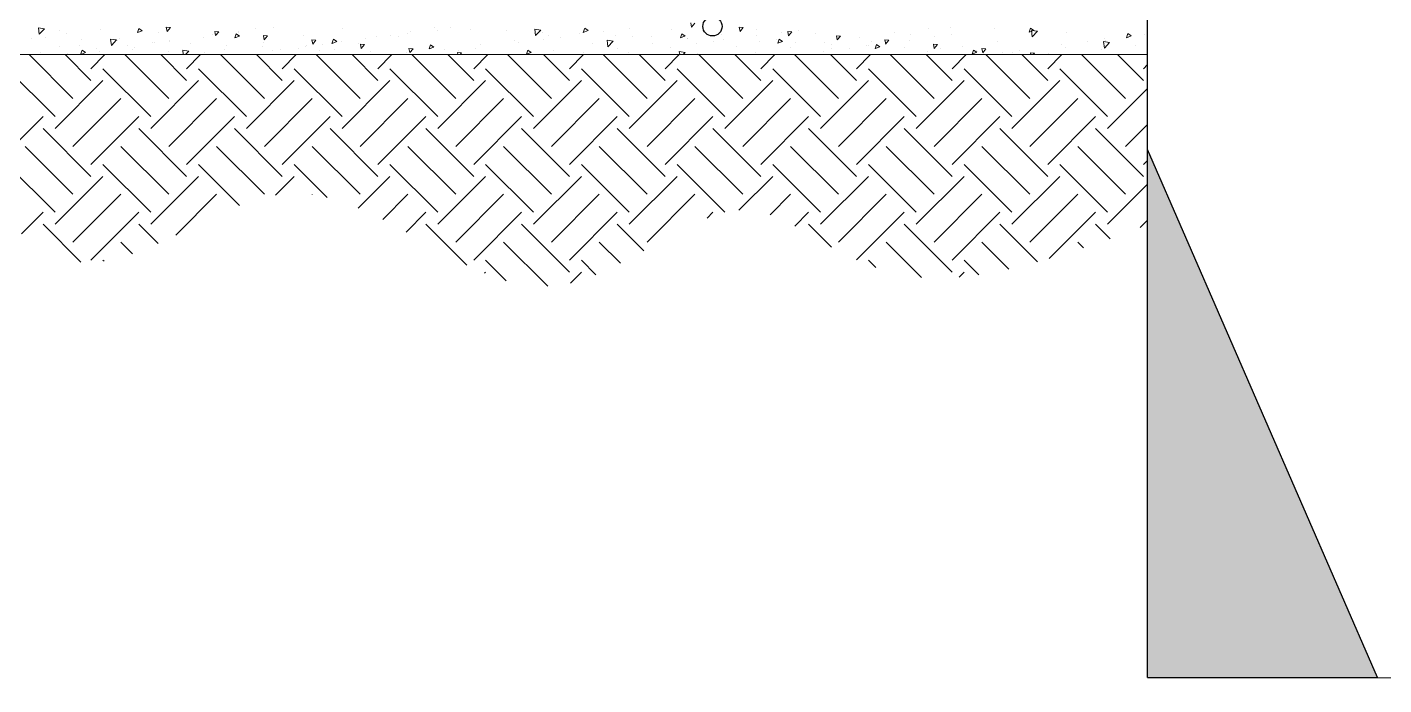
# Model space of a CAD drawing. Extents: x 2368 to 5238, y 905 to 1916.
# Drawn here: x 2394.33 to 2399.43, y 905.8 to 908.27 of the extents above; entities that cross this region are included whole.
import ezdxf

# ---------------------------------------------------------------- set-up
doc = ezdxf.new("R2010")
doc.units = 0
doc.header["$LTSCALE"] = 10
doc.layers.get('0').update_dxf_attribs({"linetype": 'CONTINUOUS'})
doc.layers.add('alvenaria', color=2, linetype='CONTINUOUS', lineweight=15)
doc.layers.add('ELETRODUTO', color=150, linetype='CONTINUOUS')

msp = doc.modelspace()

# ---------------------------------------------------------------- hatches: boundary and pattern name
h = msp.add_hatch(color=210)
h.dxf.hatch_style = 1
h.paths.add_polyline_path([(2399.4017, 917.5536), (2398.5384, 917.5536), (2398.5384, 915.572)])
h.paths.add_polyline_path([(2398.5384, 907.8119), (2398.5384, 905.8302), (2399.4017, 905.8302)])

# ---------------------------------------------------------------- linework, layer by layer
at = {"color": 210}
for p, q in [((2398.5384, 905.8302), (2398.5384, 917.5536)), ((2398.5384, 905.8302), (2398.5384, 917.5536)), ((2399.4017, 905.8302), (2406.2596, 905.8031))]:
    msp.add_line(p, q, dxfattribs=at)
at = {"color": 244, "linetype": 'Continuous', "lineweight": 20, "true_color": 0x991b1e}
for p, q in [((2394.5045, 908.0028), (2394.3398, 908.1676)), ((2394.5719, 908.0701), (2394.4745, 908.1676)), ((2394.5719, 908.115), (2394.6244, 908.1676)), ((2394.8638, 908.0028), (2394.699, 908.1676)), ((2394.9311, 908.0701), (2394.8337, 908.1676)), ((2394.9311, 908.115), (2394.9837, 908.1676)), ((2395.223, 908.0028), (2395.0582, 908.1676)), ((2395.2903, 908.0701), (2395.1929, 908.1676)), ((2395.2903, 908.115), (2395.3429, 908.1676)), ((2395.5822, 908.0028), (2395.4174, 908.1676)), ((2395.6495, 908.0701), (2395.5521, 908.1676)), ((2395.6495, 908.115), (2395.7021, 908.1676)), ((2395.9414, 908.0028), (2395.7766, 908.1676)), ((2396.0087, 908.0701), (2395.9113, 908.1676)), ((2396.0087, 908.115), (2396.0613, 908.1676)), ((2396.3006, 908.0028), (2396.1358, 908.1676)), ((2396.368, 908.0701), (2396.2705, 908.1676)), ((2396.368, 908.115), (2396.4205, 908.1676)), ((2396.6598, 908.0028), (2396.495, 908.1676)), ((2396.7272, 908.0701), (2396.6297, 908.1676)), ((2396.7272, 908.115), (2396.7797, 908.1676)), ((2397.019, 908.0028), (2396.8542, 908.1676)), ((2397.0864, 908.0701), (2396.9889, 908.1676)), ((2397.0864, 908.115), (2397.1389, 908.1676)), ((2397.3782, 908.0028), (2397.2134, 908.1676)), ((2397.4456, 908.0701), (2397.3481, 908.1676)), ((2397.4456, 908.115), (2397.4981, 908.1676)), ((2397.7374, 908.0028), (2397.5726, 908.1676)), ((2397.8048, 908.0701), (2397.7073, 908.1676)), ((2397.8048, 908.115), (2397.8573, 908.1676)), ((2398.0967, 908.0028), (2397.9319, 908.1676)), ((2398.164, 908.0701), (2398.0666, 908.1676)), ((2398.164, 908.115), (2398.2165, 908.1676)), ((2398.4559, 908.0028), (2398.2911, 908.1676)), ((2398.5232, 908.0701), (2398.4258, 908.1676)), ((2394.4372, 907.9354), (2394.2576, 908.115)), ((2394.7964, 907.9354), (2394.6168, 908.115)), ((2395.1556, 907.9354), (2394.976, 908.115)), ((2395.5148, 907.9354), (2395.3352, 908.115)), ((2395.874, 907.9354), (2395.6944, 908.115)), ((2396.2332, 907.9354), (2396.0536, 908.115)), ((2396.5925, 907.9354), (2396.4129, 908.115)), ((2396.9517, 907.9354), (2396.7721, 908.115)), ((2397.3109, 907.9354), (2397.1313, 908.115)), ((2397.6701, 907.9354), (2397.4905, 908.115)), ((2398.0293, 907.9354), (2397.8497, 908.115)), ((2398.3885, 907.9354), (2398.2089, 908.115)), ((2398.5232, 908.115), (2398.5384, 908.1302)), ((2394.4372, 907.8905), (2394.6168, 908.0701)), ((2394.7964, 907.8905), (2394.976, 908.0701)), ((2395.1556, 907.8905), (2395.3352, 908.0701)), ((2395.5148, 907.8905), (2395.6944, 908.0701)), ((2395.874, 907.8905), (2396.0536, 908.0701)), ((2396.2332, 907.8905), (2396.4129, 908.0701)), ((2396.5925, 907.8905), (2396.7721, 908.0701)), ((2396.9517, 907.8905), (2397.1313, 908.0701)), ((2397.3109, 907.8905), (2397.4905, 908.0701)), ((2397.6701, 907.8905), (2397.8497, 908.0701)), ((2398.0293, 907.8905), (2398.2089, 908.0701)), ((2394.5045, 907.8232), (2394.6842, 908.0028)), ((2394.8638, 907.8232), (2395.0434, 908.0028)), ((2395.223, 907.8232), (2395.4026, 908.0028)), ((2395.5822, 907.8232), (2395.7618, 908.0028)), ((2395.9414, 907.8232), (2396.121, 908.0028)), ((2396.3006, 907.8232), (2396.4802, 908.0028)), ((2396.6598, 907.8232), (2396.8394, 908.0028)), ((2397.019, 907.8232), (2397.1986, 908.0028)), ((2397.3782, 907.8232), (2397.5578, 908.0028)), ((2397.7374, 907.8232), (2397.917, 908.0028)), ((2398.0967, 907.8232), (2398.2763, 908.0028)), ((2398.3885, 907.8905), (2398.5384, 908.0404)), ((2394.2384, 907.7815), (2394.3923, 907.9354)), ((2394.5719, 907.7109), (2394.3923, 907.8905)), ((2394.5719, 907.7558), (2394.7515, 907.9354)), ((2394.9311, 907.7109), (2394.7515, 907.8905)), ((2394.9311, 907.7558), (2395.1107, 907.9354)), ((2395.2903, 907.7109), (2395.1107, 907.8905)), ((2395.2903, 907.7558), (2395.4699, 907.9354)), ((2395.6495, 907.7109), (2395.4699, 907.8905)), ((2395.6495, 907.7558), (2395.8291, 907.9354)), ((2396.0087, 907.7109), (2395.8291, 907.8905)), ((2396.0087, 907.7558), (2396.1883, 907.9354)), ((2396.368, 907.7109), (2396.1883, 907.8905)), ((2396.368, 907.7558), (2396.5476, 907.9354)), ((2396.7272, 907.7109), (2396.5476, 907.8905)), ((2396.7272, 907.7558), (2396.9068, 907.9354)), ((2397.0864, 907.7109), (2396.9068, 907.8905)), ((2397.0864, 907.7558), (2397.266, 907.9354)), ((2397.4456, 907.7109), (2397.266, 907.8905)), ((2397.4456, 907.7558), (2397.6252, 907.9354)), ((2397.8048, 907.7109), (2397.6252, 907.8905)), ((2397.8048, 907.7558), (2397.9844, 907.9354)), ((2398.164, 907.7109), (2397.9844, 907.8905)), ((2398.164, 907.7558), (2398.3436, 907.9354)), ((2398.5232, 907.7109), (2398.3436, 907.8905)), ((2398.4559, 907.8232), (2398.5384, 907.9057)), ((2394.5045, 907.6436), (2394.3249, 907.8232)), ((2394.8638, 907.6436), (2394.6842, 907.8232)), ((2395.223, 907.6436), (2395.0434, 907.8232)), ((2395.5822, 907.6436), (2395.4026, 907.8232)), ((2395.9414, 907.6436), (2395.7618, 907.8232)), ((2396.3006, 907.6436), (2396.121, 907.8232)), ((2396.6598, 907.6436), (2396.4802, 907.8232)), ((2397.019, 907.6436), (2396.8394, 907.8232)), ((2397.3782, 907.6436), (2397.1986, 907.8232)), ((2397.7374, 907.6436), (2397.5578, 907.8232)), ((2398.0967, 907.6436), (2397.917, 907.8232)), ((2398.4559, 907.6436), (2398.2763, 907.8232)), ((2394.4372, 907.5762), (2394.2576, 907.7558)), ((2394.7964, 907.5762), (2394.6168, 907.7558)), ((2395.1298, 907.6021), (2394.976, 907.7558)), ((2395.4593, 907.6318), (2395.3352, 907.7558)), ((2395.874, 907.5762), (2395.6944, 907.7558)), ((2396.2332, 907.5762), (2396.0536, 907.7558)), ((2396.5925, 907.5762), (2396.4129, 907.7558)), ((2396.9517, 907.5762), (2396.7721, 907.7558)), ((2397.3109, 907.5762), (2397.1313, 907.7558)), ((2397.6701, 907.5762), (2397.4905, 907.7558)), ((2398.0293, 907.5762), (2397.8497, 907.7558)), ((2398.3885, 907.5762), (2398.2089, 907.7558)), ((2398.5232, 907.7558), (2398.5384, 907.771)), ((2394.4372, 907.5313), (2394.6168, 907.7109)), ((2394.7964, 907.5313), (2394.976, 907.7109)), ((2395.2651, 907.6408), (2395.3352, 907.7109)), ((2395.5757, 907.5922), (2395.6944, 907.7109)), ((2395.874, 907.5313), (2396.0536, 907.7109)), ((2396.2332, 907.5313), (2396.4129, 907.7109)), ((2396.5925, 907.5313), (2396.7721, 907.7109)), ((2397.0042, 907.5839), (2397.1313, 907.7109)), ((2397.3109, 907.5313), (2397.4905, 907.7109)), ((2397.6701, 907.5313), (2397.8497, 907.7109)), ((2398.0293, 907.5313), (2398.2089, 907.7109)), ((2394.5045, 907.464), (2394.6842, 907.6436)), ((2394.8904, 907.4906), (2395.0434, 907.6436)), ((2395.4018, 907.6428), (2395.4026, 907.6436)), ((2395.6673, 907.5491), (2395.7618, 907.6436)), ((2395.9414, 907.464), (2396.121, 907.6436)), ((2396.3006, 907.464), (2396.4802, 907.6436)), ((2396.6598, 907.464), (2396.8394, 907.6436)), ((2397.1217, 907.5666), (2397.1986, 907.6436)), ((2397.3782, 907.464), (2397.5578, 907.6436)), ((2397.7374, 907.464), (2397.917, 907.6436)), ((2398.0967, 907.464), (2398.2763, 907.6436)), ((2398.3885, 907.5313), (2398.5384, 907.6812)), ((2394.3111, 907.4951), (2394.3923, 907.5762)), ((2394.5719, 907.3966), (2394.7515, 907.5762)), ((2395.7548, 907.5018), (2395.8291, 907.5762)), ((2396.0087, 907.3966), (2396.1883, 907.5762)), ((2396.368, 907.3966), (2396.5476, 907.5762)), ((2396.8849, 907.5544), (2396.9068, 907.5762)), ((2397.2142, 907.5244), (2397.266, 907.5762)), ((2397.4463, 907.3974), (2397.6252, 907.5762)), ((2397.8048, 907.3966), (2397.9844, 907.5762)), ((2398.1697, 907.4023), (2398.3436, 907.5762)), ((2398.5112, 907.5193), (2398.5384, 907.5465)), ((2394.5345, 907.3891), (2394.3923, 907.5313)), ((2394.8238, 907.459), (2394.7515, 907.5313)), ((2395.983, 907.3774), (2395.8291, 907.5313)), ((2396.368, 907.3517), (2396.1883, 907.5313)), ((2396.6469, 907.432), (2396.5476, 907.5313)), ((2397.3518, 907.4455), (2397.266, 907.5313)), ((2397.8048, 907.3517), (2397.6252, 907.5313)), ((2398.1258, 907.3899), (2397.9844, 907.5313)), ((2398.3979, 907.477), (2398.3436, 907.5313)), ((2394.7281, 907.42), (2394.6842, 907.464)), ((2396.2865, 907.2985), (2396.121, 907.464)), ((2396.5594, 907.3848), (2396.4802, 907.464)), ((2397.6899, 907.3319), (2397.5578, 907.464)), ((2398.0179, 907.3631), (2397.917, 907.464)), ((2398.2979, 907.4423), (2398.2763, 907.464)), ((2394.6212, 907.3922), (2394.6168, 907.3966)), ((2396.1311, 907.3192), (2396.0536, 907.3966)), ((2396.4675, 907.342), (2396.4129, 907.3966)), ((2397.5185, 907.3686), (2397.4905, 907.3966)), ((2397.9046, 907.3417), (2397.8497, 907.3966)), ((2396.0496, 907.3477), (2396.0536, 907.3517)), ((2396.3716, 907.3104), (2396.4129, 907.3517)), ((2397.8307, 907.3327), (2397.8497, 907.3517))]:
    msp.add_line(p, q, dxfattribs=at)
at = {"color": 1}
for p, q in [((2399.4017, 905.8302), (2398.5384, 907.8119)), ((2398.5384, 905.8302), (2399.4017, 905.8302))]:
    msp.add_line(p, q, dxfattribs=at)
at = {"layer": 'alvenaria', "color": 18, "linetype": 'Continuous', "true_color": 0x000000}
for p, q in [((2394.3746, 908.2683), (2394.3775, 908.2442)), ((2394.3972, 908.2648), (2394.3746, 908.2683)), ((2394.3972, 908.2648), (2394.3774, 908.2442)), ((2394.4549, 908.259), (2394.4549, 908.259)), ((2394.4793, 908.2467), (2394.4793, 908.2467)), ((2394.6076, 908.263), (2394.6076, 908.263)), ((2394.7519, 908.2658), (2394.7468, 908.2505)), ((2394.7646, 908.2574), (2394.7468, 908.2505)), ((2394.7645, 908.2573), (2394.7519, 908.2658)), ((2394.8267, 908.252), (2394.8267, 908.252)), ((2394.8701, 908.2694), (2394.8549, 908.2708)), ((2394.8549, 908.2708), (2394.8578, 908.2549)), ((2394.8701, 908.2694), (2394.8578, 908.2548)), ((2395.0522, 908.2535), (2395.0371, 908.2548)), ((2395.0371, 908.2548), (2395.04, 908.2389)), ((2395.0522, 908.2535), (2395.04, 908.2389)), ((2395.1247, 908.2558), (2395.1247, 908.2558)), ((2395.1255, 908.2495), (2395.1255, 908.2495)), ((2395.1883, 908.2641), (2395.1883, 908.2641)), ((2395.2575, 908.2685), (2395.2575, 908.2685)), ((2395.5162, 908.2648), (2395.5162, 908.2648)), ((2395.7619, 908.2483), (2395.7619, 908.2483)), ((2395.7733, 908.2534), (2395.7733, 908.2534)), ((2395.862, 908.2691), (2395.862, 908.2691)), ((2395.8733, 908.2599), (2395.8733, 908.2599)), ((2395.9223, 908.2694), (2395.9223, 908.2694)), ((2395.9976, 908.2634), (2395.9976, 908.2634)), ((2396.1332, 908.2576), (2396.1332, 908.2576)), ((2396.2385, 908.2635), (2396.2413, 908.2394)), ((2396.2611, 908.26), (2396.2385, 908.2635)), ((2396.2611, 908.26), (2396.2413, 908.2394)), ((2396.2688, 908.2519), (2396.2688, 908.2519)), ((2396.4254, 908.2664), (2396.4203, 908.251)), ((2396.4381, 908.2579), (2396.4203, 908.2511)), ((2396.4232, 908.259), (2396.4232, 908.259)), ((2396.4381, 908.2578), (2396.4254, 908.2664)), ((2396.4958, 908.2535), (2396.4958, 908.2535)), ((2396.592, 908.2662), (2396.592, 908.2662)), ((2396.7516, 908.2609), (2396.7516, 908.2609)), ((2396.8237, 908.2865), (2396.8266, 908.2706)), ((2396.8388, 908.2852), (2396.8266, 908.2706)), ((2397.021, 908.2692), (2397.0058, 908.2706)), ((2397.0059, 908.2706), (2397.0088, 908.2546)), ((2397.021, 908.2692), (2397.0088, 908.2546)), ((2397.0695, 908.2618), (2397.0695, 908.2618)), ((2397.1656, 908.2503), (2397.1656, 908.2503)), ((2397.2032, 908.2533), (2397.188, 908.2546)), ((2397.1881, 908.2546), (2397.191, 908.2387)), ((2397.2032, 908.2533), (2397.191, 908.2387)), ((2397.2292, 908.2587), (2397.2292, 908.2587)), ((2397.293, 908.2483), (2397.293, 908.2483)), ((2397.5889, 908.2495), (2397.5889, 908.2495)), ((2397.7172, 908.2657), (2397.7172, 908.2657)), ((2397.7982, 908.2688), (2397.7982, 908.2688)), ((2397.9632, 908.2639), (2397.9632, 908.2639)), ((2398.099, 908.2669), (2398.0938, 908.2516)), ((2398.1117, 908.2585), (2398.0939, 908.2516)), ((2398.1116, 908.2584), (2398.099, 908.2669)), ((2398.1024, 908.2586), (2398.1052, 908.2345)), ((2398.125, 908.2551), (2398.1024, 908.2586)), ((2398.125, 908.2551), (2398.1052, 908.2345)), ((2398.2352, 908.2522), (2398.2352, 908.2522)), ((2398.5368, 908.2481), (2398.5368, 908.2481)), ((2394.3474, 908.2277), (2394.3474, 908.2277)), ((2394.402, 908.2314), (2394.402, 908.2314)), ((2394.4556, 908.1973), (2394.4556, 908.1973)), ((2394.5304, 908.2011), (2394.5304, 908.2011)), ((2394.5376, 908.2257), (2394.5376, 908.2257)), ((2394.6457, 908.2263), (2394.6485, 908.2021)), ((2394.6683, 908.2227), (2394.6457, 908.2262)), ((2394.6683, 908.2228), (2394.6485, 908.2021)), ((2394.6732, 908.2199), (2394.6732, 908.2199)), ((2394.6785, 908.2266), (2394.6785, 908.2266)), ((2394.7083, 908.2009), (2394.7083, 908.2009)), ((2394.7349, 908.1963), (2394.7349, 908.1963)), ((2394.8045, 908.2136), (2394.8045, 908.2136)), ((2394.8088, 908.2142), (2394.8088, 908.2142)), ((2394.8668, 908.2154), (2394.8668, 908.2154)), ((2394.8681, 908.222), (2394.8681, 908.222)), ((2394.9444, 908.2085), (2394.9444, 908.2085)), ((2394.9951, 908.2316), (2394.9951, 908.2316)), ((2395.0285, 908.2431), (2395.0285, 908.2431)), ((2395.0799, 908.2027), (2395.0799, 908.2027)), ((2395.1169, 908.2455), (2395.1118, 908.2301)), ((2395.1296, 908.237), (2395.1118, 908.2302)), ((2395.1296, 908.2369), (2395.1169, 908.2455)), ((2395.2155, 908.197), (2395.2155, 908.197)), ((2395.2344, 908.2376), (2395.2192, 908.2389)), ((2395.2193, 908.2389), (2395.2222, 908.223)), ((2395.2199, 908.214), (2395.2199, 908.214)), ((2395.2344, 908.2376), (2395.2222, 908.223)), ((2395.3681, 908.2394), (2395.3681, 908.2394)), ((2395.3781, 908.1977), (2395.3781, 908.1977)), ((2395.3827, 908.2002), (2395.3827, 908.2002)), ((2395.4166, 908.2216), (2395.4014, 908.2229)), ((2395.4015, 908.223), (2395.4044, 908.207)), ((2395.4166, 908.2216), (2395.4044, 908.207)), ((2395.4417, 908.2061), (2395.4417, 908.2061)), ((2395.482, 908.2251), (2395.4768, 908.2098)), ((2395.4946, 908.2167), (2395.4769, 908.2099)), ((2395.4946, 908.2166), (2395.482, 908.2251)), ((2395.5131, 908.2181), (2395.5131, 908.2181)), ((2395.5771, 908.209), (2395.5771, 908.209)), ((2395.5988, 908.2057), (2395.5836, 908.207)), ((2395.5836, 908.207), (2395.5866, 908.1911)), ((2395.5988, 908.2057), (2395.5865, 908.1911)), ((2395.6021, 908.2272), (2395.6021, 908.2272)), ((2395.645, 908.2372), (2395.645, 908.2372)), ((2395.6983, 908.2399), (2395.6983, 908.2399)), ((2395.7252, 908.2345), (2395.7252, 908.2345)), ((2395.847, 908.2048), (2395.8419, 908.1894)), ((2395.8597, 908.1963), (2395.8419, 908.1895)), ((2395.8596, 908.1963), (2395.847, 908.2048)), ((2396.0326, 908.2058), (2396.0326, 908.2058)), ((2396.1609, 908.2221), (2396.1609, 908.2221)), ((2396.1756, 908.2114), (2396.1756, 908.2114)), ((2396.2718, 908.224), (2396.2718, 908.224)), ((2396.2913, 908.24), (2396.2913, 908.24)), ((2396.3354, 908.2324), (2396.3354, 908.2324)), ((2396.4044, 908.2462), (2396.4044, 908.2462)), ((2396.4553, 908.21), (2396.4553, 908.21)), ((2396.5096, 908.2214), (2396.5124, 908.1973)), ((2396.5322, 908.2179), (2396.5096, 908.2214)), ((2396.5322, 908.2179), (2396.5124, 908.1973)), ((2396.5399, 908.2404), (2396.5399, 908.2404)), ((2396.6035, 908.2355), (2396.6035, 908.2355)), ((2396.6755, 908.2347), (2396.6755, 908.2347)), ((2396.6788, 908.2086), (2396.6788, 908.2086)), ((2396.7905, 908.246), (2396.7853, 908.2307)), ((2396.8031, 908.2376), (2396.7854, 908.2307)), ((2396.8031, 908.2375), (2396.7905, 908.246)), ((2396.8107, 908.2276), (2396.8107, 908.2276)), ((2396.8111, 908.229), (2396.8111, 908.229)), ((2396.8454, 908.2082), (2396.8454, 908.2082)), ((2396.909, 908.2165), (2396.909, 908.2165)), ((2396.939, 908.2439), (2396.939, 908.2439)), ((2396.9467, 908.2233), (2396.9467, 908.2233)), ((2396.9967, 908.1974), (2396.9967, 908.1974)), ((2397.0694, 908.2376), (2397.0694, 908.2376)), ((2397.0823, 908.2175), (2397.0823, 908.2175)), ((2397.1449, 908.2229), (2397.1449, 908.2229)), ((2397.1555, 908.2257), (2397.1504, 908.2103)), ((2397.1682, 908.2172), (2397.1504, 908.2104)), ((2397.1681, 908.2171), (2397.1555, 908.2257)), ((2397.1983, 908.1963), (2397.1983, 908.1963)), ((2397.2179, 908.2118), (2397.2179, 908.2118)), ((2397.3266, 908.2125), (2397.3266, 908.2125)), ((2397.3535, 908.2061), (2397.3535, 908.2061)), ((2397.3854, 908.2373), (2397.3702, 908.2387)), ((2397.3702, 908.2387), (2397.3732, 908.2228)), ((2397.3854, 908.2374), (2397.3732, 908.2228)), ((2397.457, 908.2304), (2397.457, 908.2304)), ((2397.4826, 908.2007), (2397.4826, 908.2007)), ((2397.4891, 908.2003), (2397.4891, 908.2003)), ((2397.502, 908.2179), (2397.502, 908.2179)), ((2397.5205, 908.2053), (2397.5154, 908.19)), ((2397.5332, 908.1969), (2397.5154, 908.1901)), ((2397.5332, 908.1968), (2397.5205, 908.2053)), ((2397.5676, 908.2214), (2397.5524, 908.2227)), ((2397.5524, 908.2227), (2397.5554, 908.2068)), ((2397.5676, 908.2214), (2397.5553, 908.2068)), ((2397.643, 908.2218), (2397.643, 908.2218)), ((2397.6501, 908.2434), (2397.6501, 908.2434)), ((2397.7498, 908.2055), (2397.7346, 908.2068)), ((2397.7346, 908.2068), (2397.7375, 908.1909)), ((2397.7498, 908.2055), (2397.7375, 908.1909)), ((2397.7392, 908.2344), (2397.7392, 908.2344)), ((2397.8028, 908.2428), (2397.8028, 908.2428)), ((2397.8445, 908.199), (2397.8445, 908.199)), ((2397.9765, 908.2181), (2397.9765, 908.2181)), ((2398.1048, 908.2344), (2398.1048, 908.2344)), ((2398.2166, 908.2059), (2398.2166, 908.2059)), ((2398.3128, 908.2186), (2398.3128, 908.2186)), ((2398.3735, 908.2166), (2398.3763, 908.1925)), ((2398.3961, 908.2131), (2398.3735, 908.2166)), ((2398.3961, 908.2131), (2398.3763, 908.1925)), ((2398.3764, 908.2269), (2398.3764, 908.2269)), ((2398.3803, 908.219), (2398.3803, 908.219)), ((2398.464, 908.2466), (2398.4589, 908.2312)), ((2398.4767, 908.2381), (2398.4589, 908.2313)), ((2398.4766, 908.238), (2398.464, 908.2466)), ((2398.4923, 908.203), (2398.4923, 908.203)), ((2398.5284, 908.2444), (2398.5284, 908.2444)), ((2394.3823, 908.1757), (2394.3823, 908.1757)), ((2394.4843, 908.1715), (2394.4843, 908.1715)), ((2394.5385, 908.1839), (2394.5333, 908.1685)), ((2394.5512, 908.1754), (2394.5334, 908.1686)), ((2394.5511, 908.1754), (2394.5385, 908.1839)), ((2394.5479, 908.1798), (2394.5479, 908.1798)), ((2394.5911, 908.1915), (2394.5911, 908.1915)), ((2394.6045, 908.1784), (2394.6045, 908.1784)), ((2394.7267, 908.1858), (2394.7267, 908.1858)), ((2394.8623, 908.1801), (2394.8623, 908.1801)), ((2394.9168, 908.1842), (2394.9187, 908.1676)), ((2394.9394, 908.1807), (2394.9168, 908.1842)), ((2394.9394, 908.1807), (2394.9268, 908.1676)), ((2394.9979, 908.1744), (2394.9979, 908.1744)), ((2395.0718, 908.1885), (2395.0718, 908.1885)), ((2395.1335, 908.1686), (2395.1335, 908.1686)), ((2395.2544, 908.184), (2395.2544, 908.184)), ((2395.2819, 908.1851), (2395.2819, 908.1851)), ((2395.3511, 908.1913), (2395.3511, 908.1913)), ((2395.4289, 908.1836), (2395.4289, 908.1836)), ((2395.4867, 908.1856), (2395.4867, 908.1856)), ((2395.6223, 908.1798), (2395.6223, 908.1798)), ((2395.7579, 908.1741), (2395.7579, 908.1741)), ((2395.781, 908.1897), (2395.7658, 908.1911)), ((2395.7658, 908.1911), (2395.7688, 908.1752)), ((2395.781, 908.1897), (2395.7687, 908.1752)), ((2395.7702, 908.1689), (2395.7702, 908.1689)), ((2395.8554, 908.1692), (2395.8554, 908.1692)), ((2395.8935, 908.1684), (2395.8935, 908.1684)), ((2395.9006, 908.1868), (2395.9006, 908.1868)), ((2395.9632, 908.1738), (2395.948, 908.1751)), ((2395.948, 908.1751), (2395.9494, 908.1676)), ((2395.9516, 908.1819), (2395.9516, 908.1819)), ((2395.9632, 908.1738), (2395.9579, 908.1676)), ((2396.0152, 908.1902), (2396.0152, 908.1902)), ((2396.212, 908.1844), (2396.2069, 908.1691)), ((2396.2247, 908.176), (2396.2069, 908.1692)), ((2396.2247, 908.1759), (2396.212, 908.1844)), ((2396.3072, 908.1846), (2396.3072, 908.1846)), ((2396.4201, 908.1744), (2396.4201, 908.1744)), ((2396.5484, 908.1907), (2396.5484, 908.1907)), ((2396.5888, 908.1744), (2396.5888, 908.1744)), ((2396.7492, 908.1955), (2396.7492, 908.1955)), ((2396.7807, 908.1794), (2396.7821, 908.1676)), ((2396.8033, 908.1759), (2396.7807, 908.1794)), ((2396.8033, 908.1759), (2396.7953, 908.1676)), ((2396.8486, 908.172), (2396.8486, 908.172)), ((2397.0664, 908.1772), (2397.0664, 908.1772)), ((2397.3228, 908.1796), (2397.3228, 908.1796)), ((2397.3539, 908.1925), (2397.3539, 908.1925)), ((2397.419, 908.1923), (2397.419, 908.1923)), ((2397.6247, 908.1946), (2397.6247, 908.1946)), ((2397.7141, 908.1812), (2397.7141, 908.1812)), ((2397.7603, 908.1889), (2397.7603, 908.1889)), ((2397.8856, 908.185), (2397.8804, 908.1696)), ((2397.8982, 908.1765), (2397.8805, 908.1697)), ((2397.8982, 908.1765), (2397.8856, 908.185)), ((2397.8958, 908.1832), (2397.8958, 908.1832)), ((2397.932, 908.1895), (2397.9168, 908.1909)), ((2397.9168, 908.1909), (2397.9197, 908.1749)), ((2397.932, 908.1895), (2397.9197, 908.1749)), ((2397.9926, 908.1764), (2397.9926, 908.1764)), ((2398.0314, 908.1774), (2398.0314, 908.1774)), ((2398.0562, 908.1848), (2398.0562, 908.1848)), ((2398.084, 908.1681), (2398.084, 908.1681)), ((2398.1141, 908.1736), (2398.099, 908.1749)), ((2398.099, 908.1749), (2398.1003, 908.1676)), ((2398.1141, 908.1736), (2398.1091, 908.1676)), ((2398.167, 908.1717), (2398.167, 908.1717)), ((2398.2321, 908.1935), (2398.2321, 908.1935)), ((2398.2321, 908.1677), (2398.2321, 908.1677)), ((2398.364, 908.1867), (2398.364, 908.1867))]:
    msp.add_line(p, q, dxfattribs=at)
at = {"layer": 'alvenaria', "color": 52, "true_color": 0xc8c92d}
for p, q in [((2394.2384, 908.1676), (2396.8692, 908.1676)), ((2396.8692, 908.1676), (2398.5384, 908.1676))]:
    msp.add_line(p, q, dxfattribs=at)
at = {"layer": 'ELETRODUTO', "lineweight": -3}
msp.add_circle((2396.9052, 908.2736), 0.036, dxfattribs=at)

doc.saveas('drawing.dxf')
